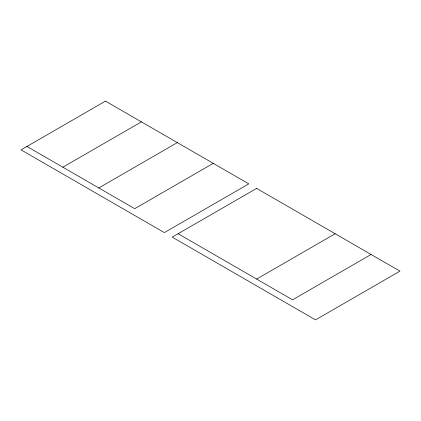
<?xml version="1.0" encoding="UTF-8"?>
<svg xmlns="http://www.w3.org/2000/svg" width="421" height="421" viewBox="0 0 421 421"><rect width="100%" height="100%" fill="white"/><g stroke="black" fill="none" stroke-linecap="round" stroke-linejoin="round"><path stroke-width="0.63" d="M62.866 167.2L141.393 121.864M98.793 187.945L177.32 142.608M213.247 163.348L134.72 208.684L26.939 146.461M256.636 279.076L335.163 233.734M371.09 254.479L292.563 299.815L178.109 233.734M105.466 101.124L21.05 149.86L164.364 232.602L248.785 183.866L105.466 101.124M256.636 188.398L172.215 237.134L315.534 319.876L399.95 271.14L256.636 188.398"/></g></svg>
